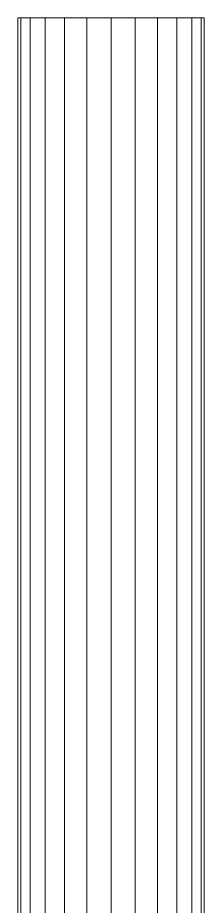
# Model space of a CAD drawing. Header units: inches. Extents: x -3325 to -59, y 5 to 733.
# Drawn here: x -1178.28 to -1176.97, y 470.36 to 476.64 of the extents above; entities that cross this region are included whole.
import ezdxf

# ---------------------------------------------------------------- set-up
doc = ezdxf.new("R2010")
doc.units = ezdxf.units.IN
doc.header["$MEASUREMENT"] = 0
doc.layers.add('P-PIPE', color=10, linetype='Continuous', lineweight=9)

msp = doc.modelspace()

# ---------------------------------------------------------------- linework, layer by layer
at = {"layer": 'P-PIPE', "color": 1}
msp.add_line((-1177.625, 464.335, 1084), (-1177.625, 476.635, 1084), dxfattribs=at)
msp.add_line((-1177.625, 464.335, 1084), (-1177.625, 476.635, 1084), dxfattribs=at)

# ---------------------------------------------------------------- meshes
mesh = msp.add_polyface(dxfattribs=at)
corners = [(-1176.9675, 476.635, 1084), (-1176.9899, 476.635, 1083.8298), (-1177.0556, 476.635, 1083.6713), (-1177.1601, 476.635, 1083.535), (-1177.2963, 476.635, 1083.4306), (-1177.4549, 476.635, 1083.3649), (-1177.625, 476.635, 1083.3425), (-1177.7952, 476.635, 1083.3649), (-1177.9537, 476.635, 1083.4306), (-1178.09, 476.635, 1083.535), (-1178.1944, 476.635, 1083.6713), (-1178.2601, 476.635, 1083.8298), (-1178.2825, 476.635, 1084), (-1178.2601, 476.635, 1084.1701), (-1178.1944, 476.635, 1084.3287), (-1178.09, 476.635, 1084.4649), (-1177.9537, 476.635, 1084.5694), (-1177.7952, 476.635, 1084.6351), (-1177.625, 476.635, 1084.6575), (-1177.4549, 476.635, 1084.6351), (-1177.2963, 476.635, 1084.5694), (-1177.1601, 476.635, 1084.4649), (-1177.0556, 476.635, 1084.3287), (-1176.9899, 476.635, 1084.1701)]
mesh.append_faces([[corners[k] for k in face] for face in [(4, 2, 3)]], dxfattribs={"vtx0": -1, "color": 1})
mesh.append_faces([[corners[k] for k in face] for face in [(14, 20, 2)]], dxfattribs={"vtx0": -1, "vtx1": -1, "vtx2": -1, "color": 1})
mesh.append_faces([[corners[k] for k in face] for face in [(20, 16, 17)]], dxfattribs={"vtx0": -1, "vtx2": -1, "color": 1})
mesh.append_faces([[corners[k] for k in face] for face in [(7, 8, 5, 6), (1, 2, 23, 0)]], dxfattribs={"vtx1": -1, "color": 1})
mesh.append_faces([[corners[k] for k in face] for face in [(22, 23, 2)]], dxfattribs={"vtx1": -1, "vtx2": -1, "color": 1})
mesh.append_faces([[corners[k] for k in face] for face in [(10, 11, 14, 2), (4, 5, 8, 2)]], dxfattribs={"vtx1": -1, "vtx2": -1, "vtx3": -1, "color": 1})
mesh.append_faces([[corners[k] for k in face] for face in [(8, 9, 10, 2), (14, 15, 16, 20), (20, 21, 22, 2)]], dxfattribs={"vtx2": -1, "vtx3": -1, "color": 1})
mesh.append_faces([[corners[k] for k in face] for face in [(11, 12, 13, 14), (17, 18, 19, 20)]], dxfattribs={"vtx3": -1, "color": 1})
mesh = msp.add_polyface(dxfattribs=at)
corners = [(-1178.2825, 464.335, 1084), (-1178.2601, 464.335, 1084.1701), (-1178.1944, 464.335, 1084.3287), (-1178.09, 464.335, 1084.4649), (-1177.9537, 464.335, 1084.5694), (-1177.7952, 464.335, 1084.6351), (-1177.625, 464.335, 1084.6575), (-1177.625, 476.635, 1084.6575), (-1177.7952, 476.635, 1084.6351), (-1177.9537, 476.635, 1084.5694), (-1178.09, 476.635, 1084.4649), (-1178.1944, 476.635, 1084.3287), (-1178.2601, 476.635, 1084.1701), (-1178.2825, 476.635, 1084)]
mesh.append_faces([[corners[k] for k in face] for face in [(7, 8, 5, 6)]], dxfattribs={"vtx1": -1, "color": 1})
mesh.append_faces([[corners[k] for k in face] for face in [(8, 9, 4, 5), (3, 4, 9, 10), (11, 12, 1, 2), (2, 3, 10, 11)]], dxfattribs={"vtx1": -1, "vtx3": -1, "color": 1})
mesh.append_faces([[corners[k] for k in face] for face in [(12, 13, 0, 1)]], dxfattribs={"vtx3": -1, "color": 1})
mesh = msp.add_polyface(dxfattribs=at)
corners = [(-1177.625, 464.335, 1083.3425), (-1177.7952, 464.335, 1083.3649), (-1177.9537, 464.335, 1083.4306), (-1178.09, 464.335, 1083.535), (-1178.1944, 464.335, 1083.6713), (-1178.2601, 464.335, 1083.8298), (-1178.2825, 464.335, 1084), (-1178.2825, 476.635, 1084), (-1178.2601, 476.635, 1083.8298), (-1178.1944, 476.635, 1083.6713), (-1178.09, 476.635, 1083.535), (-1177.9537, 476.635, 1083.4306), (-1177.7952, 476.635, 1083.3649), (-1177.625, 476.635, 1083.3425)]
mesh.append_faces([[corners[k] for k in face] for face in [(7, 8, 5, 6)]], dxfattribs={"vtx1": -1, "color": 1})
mesh.append_faces([[corners[k] for k in face] for face in [(8, 9, 4, 5), (3, 4, 9, 10), (11, 12, 1, 2), (2, 3, 10, 11)]], dxfattribs={"vtx1": -1, "vtx3": -1, "color": 1})
mesh.append_faces([[corners[k] for k in face] for face in [(12, 13, 0, 1)]], dxfattribs={"vtx3": -1, "color": 1})
mesh = msp.add_polyface(dxfattribs=at)
corners = [(-1177.625, 464.335, 1084.6575), (-1177.4549, 464.335, 1084.6351), (-1177.2963, 464.335, 1084.5694), (-1177.1601, 464.335, 1084.4649), (-1177.0556, 464.335, 1084.3287), (-1176.9899, 464.335, 1084.1701), (-1176.9675, 464.335, 1084), (-1176.9675, 476.635, 1084), (-1176.9899, 476.635, 1084.1701), (-1177.0556, 476.635, 1084.3287), (-1177.1601, 476.635, 1084.4649), (-1177.2963, 476.635, 1084.5694), (-1177.4549, 476.635, 1084.6351), (-1177.625, 476.635, 1084.6575)]
mesh.append_faces([[corners[k] for k in face] for face in [(8, 9, 4, 5), (3, 4, 9, 10), (11, 12, 1, 2), (2, 3, 10, 11)]], dxfattribs={"vtx1": -1, "vtx3": -1, "color": 1})
mesh.append_faces([[corners[k] for k in face] for face in [(6, 7, 8, 5)]], dxfattribs={"vtx2": -1, "color": 1})
mesh.append_faces([[corners[k] for k in face] for face in [(12, 13, 0, 1)]], dxfattribs={"vtx3": -1, "color": 1})
mesh = msp.add_polyface(dxfattribs=at)
corners = [(-1176.9675, 464.335, 1084), (-1176.9899, 464.335, 1083.8298), (-1177.0556, 464.335, 1083.6713), (-1177.1601, 464.335, 1083.535), (-1177.2963, 464.335, 1083.4306), (-1177.4549, 464.335, 1083.3649), (-1177.625, 464.335, 1083.3425), (-1177.625, 476.635, 1083.3425), (-1177.4549, 476.635, 1083.3649), (-1177.2963, 476.635, 1083.4306), (-1177.1601, 476.635, 1083.535), (-1177.0556, 476.635, 1083.6713), (-1176.9899, 476.635, 1083.8298), (-1176.9675, 476.635, 1084)]
mesh.append_faces([[corners[k] for k in face] for face in [(7, 8, 5, 6)]], dxfattribs={"vtx1": -1, "color": 1})
mesh.append_faces([[corners[k] for k in face] for face in [(8, 9, 4, 5), (3, 4, 9, 10), (11, 12, 1, 2), (2, 3, 10, 11)]], dxfattribs={"vtx1": -1, "vtx3": -1, "color": 1})
mesh.append_faces([[corners[k] for k in face] for face in [(12, 13, 0, 1)]], dxfattribs={"vtx3": -1, "color": 1})

doc.saveas('drawing.dxf')
